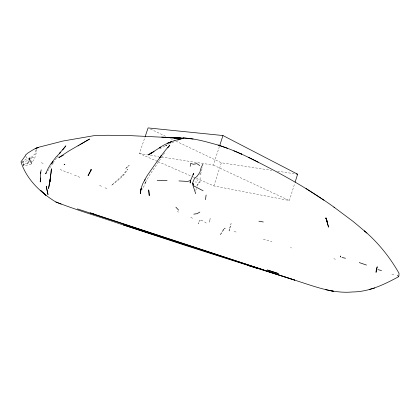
<?xml version="1.0" encoding="UTF-8"?>
<svg xmlns="http://www.w3.org/2000/svg" width="420" height="420" viewBox="0 0 420 420"><rect width="100%" height="100%" fill="white"/><g stroke="black" fill="none" stroke-linecap="round" stroke-linejoin="round"><path stroke-width="0.32" stroke-dasharray="2.1 1.58" d="M23.095 165.228L25.368 163.853L27.715 163.653L29.117 161.385L29.159 159.957L29.489 159.841L31.836 163.81C29.085 164.939 26.093 165.512 23.095 165.228L23.882 163.002L22.832 161.637C28.371 156.97 30.282 156.35 31.836 163.81M200.125 177.608L200.025 182.233L196.833 179.681M200.293 174.206L200.786 173.854L202.409 167.15M197.027 186.091L197.258 183.787L197.09 185.215L199.941 182.338L195.274 181.954M209.806 220.306L209.585 222.128L210.236 217.786M36.446 149.299L36.456 152.345L35.044 157.211L31.579 163.537L30.896 162.288L31.07 162.519M35.973 149.972L35.285 153.626L31.274 157.306L29.348 159.427L29.489 159.841M29.51 157.82L28.623 159.989L33.448 157.091L29.51 157.82L31.61 163.349M29.699 158.219L29.19 159.925C27.179 161.464 23.993 160.776 21.908 162.54M23.179 165.265L23.882 163.002M196.46 178.358L213.859 185.934L289.364 200.545L294.73 183.404M213.859 185.934L221.377 162.776L271.766 170.336M161.485 156.986L213.339 165.097L219.356 146.627M157.453 161.375L139.451 153.536L145 137.072M195.72 190.507L196.513 188.333M27.715 163.653L29.159 159.957M164.588 152.833L149.625 175.082L144.942 183.33L145.472 182.112L145.63 182.668L144.701 184.044L145.231 182.831L144.307 185.635L141.629 189.998M52.846 163.406L47.759 170.898M56.464 158.161L53.387 162.356M57.136 157.274L58.181 156.004M224.443 228.191L224.175 228.47L224.668 228.076L226.658 229.163M29.117 161.385L27.657 162.787L25.368 163.853M21.389 162.787L22.832 161.637M199.731 174.599L200.786 173.854M173.906 141.866L164.74 146.003L166.882 145.026L159.737 148.885M52.463 163.627L53.167 163.275L53.046 162.834M277.578 171.213L295.669 173.927M139.451 153.536L147.877 154.854M150.465 155.264L158.891 156.581M234.029 231.656L236.738 232.097M391.876 274.16L394.475 274.827M104.984 187.866L106.948 188.386M200.314 220.432L201.385 220.71M263.366 239.201L271.966 241.647M201.343 220.411L202.965 220.983M41.265 162.671L44.552 163.947M60.039 169.491L71.526 174.011M333.816 258.662L335.438 259.308M74.477 175.093L79.973 177.382M158.051 161.637L192.859 176.788M193.457 177.051L195.857 178.096M213.339 165.097L289.364 200.545M150.444 129.045L166.404 136.637M170.541 138.605L175.271 140.852M175.865 141.131L221.377 162.776M99.582 185.346L102.575 186.921M190.733 217.229L193.226 218.668M177.35 211.439L178.516 212.168M290.53 247.38L291.464 247.989M204.656 221.954L206.241 223.057M25.715 156.266L27.106 158.413M198.492 222.469L198.308 223.881L199.427 220.421L198.492 222.469M229.535 228.874L229.299 230.186L231.095 223.55L229.535 228.874M126.493 171.119C123.034 177.125 116.834 181.109 111.494 185.43L123.191 174.757L122.666 175.261L127.554 169.202L126.493 171.119M223.246 229.861L220.022 235.247L224.522 228.533L223.246 229.861M127.738 166.682L125.234 168.84L129.213 165.448L127.738 166.682M229.199 230.974L229.052 230.302L229.199 230.974"/><path stroke-width="0.63" d="M40.74 173.266L40.756 172.006L40.236 181.949L40.541 177.97M398.911 276.071L399 273.236C389.965 257.365 378.341 242.807 364.445 230.916L366.907 233.053M190.302 180.285L190.186 183.031L190.307 181.188M50.663 176.017L50.815 173.88L49.891 181.986M50.626 176.547L49.88 182.133M49.901 181.918L50.305 178.684M50.647 175.859L48.521 188.559L49.744 183.209M205.433 199.694L206.131 195.011M376.514 269.341L376.047 272.354L376.435 268.826M190.197 166.325L190.685 163.406L193.489 164.262L196.859 163.637L199.747 165.559M40.551 173.009L41.207 169.843M140.275 192.171C141.372 187.934 142.18 183.309 145.052 179.849L145.425 179.676M295.113 182.175L297.607 174.216L222.962 135.544L148.082 127.922L145.204 136.463M219.555 146.013L222.962 135.544M202.954 164L201.175 167.633L199.841 172.394L197.148 176.174L194.329 178.715L192.628 182.879L193.694 184.947L192.864 183.272L192.371 183.656L195.689 193.704M190.565 180.406L193.793 173.355L192.88 174.793M398.732 276.67C384.421 284.356 369.306 291.853 352.564 291.958C333.637 293.758 315.651 286.86 297.98 281.195L77.427 208.892M161.228 155.516L159.558 158.004L165.974 149.546L169.822 145.22L167.764 147.814M53.067 161.564L50.211 164.923L48.221 168.215L45.623 173.838L46.337 172.872M62.696 149.961L65.851 145.866L59.399 153.515L60.785 152.119L56.112 156.986L52.526 161.637L52.647 162.083M160.555 156.518L147.43 175.24L144.485 180.169L144.643 180.726M52.752 161.7L50.946 163.847M25.226 155.311L27.883 153.027L33.684 149.389L39.191 147.105L63.294 140.963L93.839 135.702L107.368 135.256L131.413 135.686L181.167 138.159L174.242 138.432C189.178 136.579 203.889 141.152 218.122 145.073C232.013 149.447 245.296 155.526 258.195 162.246M79.999 144.643L89.591 139.036L69.169 150.811L58.769 157.637L63.425 155.159M78.078 145.908L79.06 145.283M154.13 151.672L149.929 153.578L152.597 152.444L148.355 154.933L160.508 147.178L159.233 147.924C166.525 142.81 175.182 140.18 183.74 138.07L177.65 140.117M199.831 212.105L197.012 213.696L193.814 214.142M25.368 155.731L21 161.831C26.287 179.114 40.688 192.811 55.834 201.968C76.928 210.226 98.732 216.531 120.136 223.923L294.745 280.119L247.385 265.183M190.171 180.605L187.777 181.429L178.952 180.931M369.322 289.464L374.729 287.999M178.799 138.201L180.353 138.159L161.69 137.067M157.206 180.532L167.076 180.453M168.714 137.702L180.353 138.159M171.685 137.744L175.681 137.981M183.572 137.886L193.079 139.062M296.315 174.022L297.607 174.216M329.133 290.483L333.748 291.317L325.721 289.695M258.909 221.177L263.314 221.981M341.969 257.486L345.492 258.258M377.806 269.608L381.538 270.548M248.955 265.676L258.085 268.564L185.981 245.6L123.197 224.894M263.13 269.803L90.373 212.909L94.007 214.132M227.661 148.349L218.122 145.073M359.252 262.579L366.492 265.057M55.834 201.968L61.136 204.12M239.983 153.431L241.799 154.203L233.867 150.785M248.498 157.374C278.05 171.98 307.109 187.798 333.9 207.081L334.645 207.617M193.436 185.729L203.128 190.78M397.294 275.557L398.585 276.224M306.012 188.522L323.983 200.256M333.9 207.081L353.309 221.592L365.5 231.835M175.901 207.191L178.652 210.173M340.379 255.99L340.573 257.003L340.389 256.683M47.229 190.99L46.242 186.338L48.001 194.618L47.35 191.552M51.366 168.903L50.967 173.534L51.366 168.903M140.6 190.585L140.301 193.683L141.178 188.491L140.6 190.585M377.202 266.894L376.698 268.732L377.202 266.894M89.77 172.337L88.058 175.697L91.445 169.622L90.531 170.116L91.103 169.775L89.77 172.337M64.549 164.325L64.092 164.771L64.874 164.189L64.549 164.325M36.44 148.082L35.091 148.669L38.335 147.436L36.44 148.082M169.376 142.501L167.722 143.131L171.449 141.776L169.376 142.501M278.287 273.536L267.398 270.013L278.287 273.536M45.859 195.263L40.483 190.281L45.859 195.263M327.227 221.534L325.909 217.912L328.534 227.052L325.909 217.912L327.227 221.534M149.184 194.355L148.706 189.903L149.252 195.657L149.184 194.355"/></g></svg>
